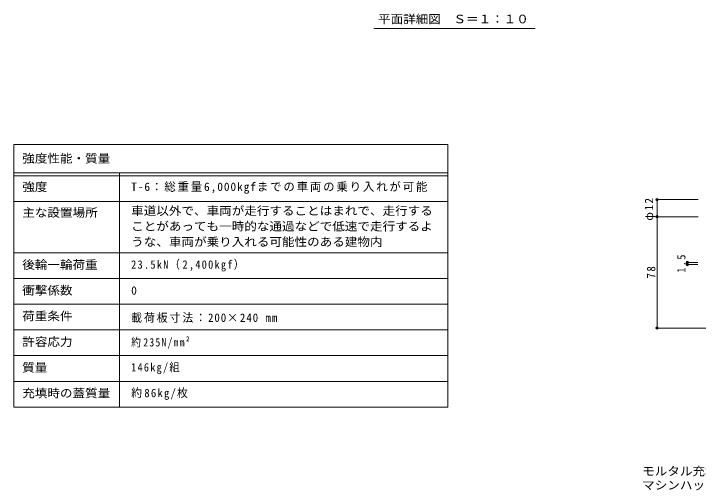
# Model space of a CAD drawing. Units: millimetres at full size, sheet at 1:10, with parts at other scales. Extents: x -2620 to 2545, y -1958 to 1408.
# Drawn here: x -2620 to -223, y -1958 to -289 of the extents above; entities that cross this region are included whole.
import ezdxf
from ezdxf.enums import TextEntityAlignment as Align

# ---------------------------------------------------------------- set-up
doc = ezdxf.new("R2010")
doc.units = ezdxf.units.MM
doc.header["$LTSCALE"] = 10
doc.header["$PDMODE"] = 32
doc.header["$PDSIZE"] = 8
for name, color, linetype, lineweight in [('C-5', 4, 'Continuous', 9), ('D-F', 7, 'Continuous', 9), ('F-5_F-5ﾚｲﾔ', 7, 'Continuous', 9), ('F-F_F-Fﾚｲﾔ', 2, 'Continuous', 9)]:
    doc.layers.add(name, color=color, linetype=linetype, lineweight=lineweight)
doc.styles.add('ＭＳ ゴシック', font='')
doc.styles.get('ＭＳ ゴシック').set_extended_font_data('MS Gothic')

msp = doc.modelspace()

# ---------------------------------------------------------------- linework, layer by layer
at = {"layer": 'C-5', "color": 7}
msp.add_line((-1359.49, -340.81), (-794.43, -340.81), dxfattribs=at)
at = {"layer": 'D-F'}
for p, q in [((-370.1, -940.12), (-224.03, -940.12)), ((-367.1, -940.12), (-367.1, -1390.12)), ((-370.1, -1000.12), (-224.03, -1000.12)), ((-264.37, -1159.92), (-224.4, -1159.92)), ((-264.37, -1167.42), (-224.4, -1167.42)), ((-261.37, -1167.42), (-261.37, -1159.92)), ((-370.1, -1390.12), (215.6, -1390.12))]:
    msp.add_line(p, q, dxfattribs=at)
for p in [(-367.1, -940.12), (-367.1, -1000.12), (-261.37, -1159.92), (-261.37, -1167.42), (-367.1, -1390.12)]:
    msp.add_point(p, dxfattribs=at)
at = {"layer": 'F-5_F-5ﾚｲﾔ'}
for p, q in [((-1100.11, -746.68), (-1100.11, -1666.68)), ((-2620.11, -946.68), (-1100.11, -946.68)), ((-2620.11, -1126.68), (-1100.11, -1126.68))]:
    msp.add_line(p, q, dxfattribs=at)
at = {"layer": 'F-F_F-Fﾚｲﾔ', "color": 7}
for p, q in [((-2620.11, -746.68), (-2620.11, -1666.68)), ((-2620.11, -746.68), (-1100.11, -746.68)), ((-2620.11, -846.68), (-1100.11, -846.68)), ((-2620.11, -856.68), (-1100.11, -856.68)), ((-2250.11, -846.68), (-2250.11, -1666.68)), ((-2620.11, -946.68), (-1100.11, -946.68)), ((-2620.11, -1126.68), (-1100.11, -1126.68)), ((-2620.11, -1216.68), (-1100.11, -1216.68)), ((-2620.11, -1306.68), (-1100.11, -1306.68)), ((-1100.11, -1396.68), (-2620.11, -1396.68)), ((-1100.11, -1486.68), (-2620.11, -1486.68)), ((-1100.11, -1576.68), (-2620.11, -1576.68)), ((-1100.11, -1666.68), (-2620.11, -1666.68))]:
    msp.add_line(p, q, dxfattribs=at)

# ---------------------------------------------------------------- texts
at = {"layer": 'C-5', "color": 2, "style": 'ＭＳ ゴシック', "width": 1.1}
msp.add_text('平面詳細図\u3000Ｓ＝１：１０', height=29.33, dxfattribs=at).set_placement((-1344.46, -331), align=Align.BOTTOM_LEFT)
at = {"layer": 'D-F', "color": 2, "char_height": 29.33, "attachment_point": 7, "rotation": 90, "style": 'ＭＳ ゴシック'}
for s, insert in [('\\T1.19;φ12', (-373.1, -1013.87)), ('\\T1.27;\\W0.9;1.5', (-267.37, -1196.17)), ('\\T1.27;\\W0.95;78', (-373.1, -1216.37))]:
    msp.add_mtext(s, dxfattribs=dict(at, insert=insert))
at = {"layer": 'F-5_F-5ﾚｲﾔ', "color": 2, "style": 'ＭＳ ゴシック', "width": 1.1}
for s, p in [('モルタル充填用（充填深さ：３０ｍｍ）\u3000一般形\u3000スチール製\u3000ステンレス目地', (-419.52, -1915.09)), ('マシンハッチ\u3000Ｓ－６Ｅ－１０００×１３００', (-419.52, -1964.29))]:
    msp.add_text(s, height=29.33, dxfattribs=at).set_placement(p, align=Align.BOTTOM_LEFT)
at = {"layer": 'F-F_F-Fﾚｲﾔ', "style": 'ＭＳ ゴシック', "width": 1.1}
for s, p in [('強度性能・質量', (-2590.11, -819.24)), ('強度', (-2590.11, -919.18)), ('主な設置場所', (-2590.11, -1009.18)), ('車道以外で、車両が走行することはまれで、走行する', (-2208.77, -1002.75)), ('ことがあっても一時的な通過などで低速で走行するよ', (-2208.77, -1057.23)), ('うな、車両が乗り入れる可能性のある建物内', (-2208.77, -1111.71)), ('後輪一輪荷重', (-2590.11, -1191.68)), ('衝撃係数', (-2590.11, -1281.68)), ('荷重条件', (-2590.11, -1371.68)), ('許容応力', (-2590.11, -1461.68)), ('質量', (-2590.11, -1551.68)), ('充填時の蓋質量', (-2590.11, -1641.68))]:
    msp.add_text(s, height=29.33, dxfattribs=at).set_placement(p, align=Align.BOTTOM_LEFT)
at = {"layer": 'F-F_F-Fﾚｲﾔ', "style": 'ＭＳ ゴシック'}
msp.add_text('0', height=29.33, dxfattribs=at).set_placement((-2208.77, -1281.68), align=Align.BOTTOM_LEFT)
at = {"layer": 'F-F_F-Fﾚｲﾔ', "char_height": 29.33, "attachment_point": 7, "style": 'ＭＳ ゴシック'}
for s, insert in [('\\T1.16;T-6：総重量6,000kgfまでの車両の乗り入れが可能', (-2208.77, -919.18)), ('\\T1.25;\\W0.9;23.5kN（2,400kgf）', (-2208.77, -1191.68)), ('\\T1.18;\\W0.95;載荷板寸法：200×240\\~mm', (-2208.77, -1371.68)), ('\\T1.25;\\W0.85;約235N/mm²', (-2208.77, -1461.68)), ('\\T1.24;\\W0.9;146kg/組', (-2208.77, -1551.68)), ('\\T1.21;\\W0.95;約86kg/枚', (-2208.77, -1641.68))]:
    msp.add_mtext(s, dxfattribs=dict(at, insert=insert))

doc.saveas('drawing.dxf')
